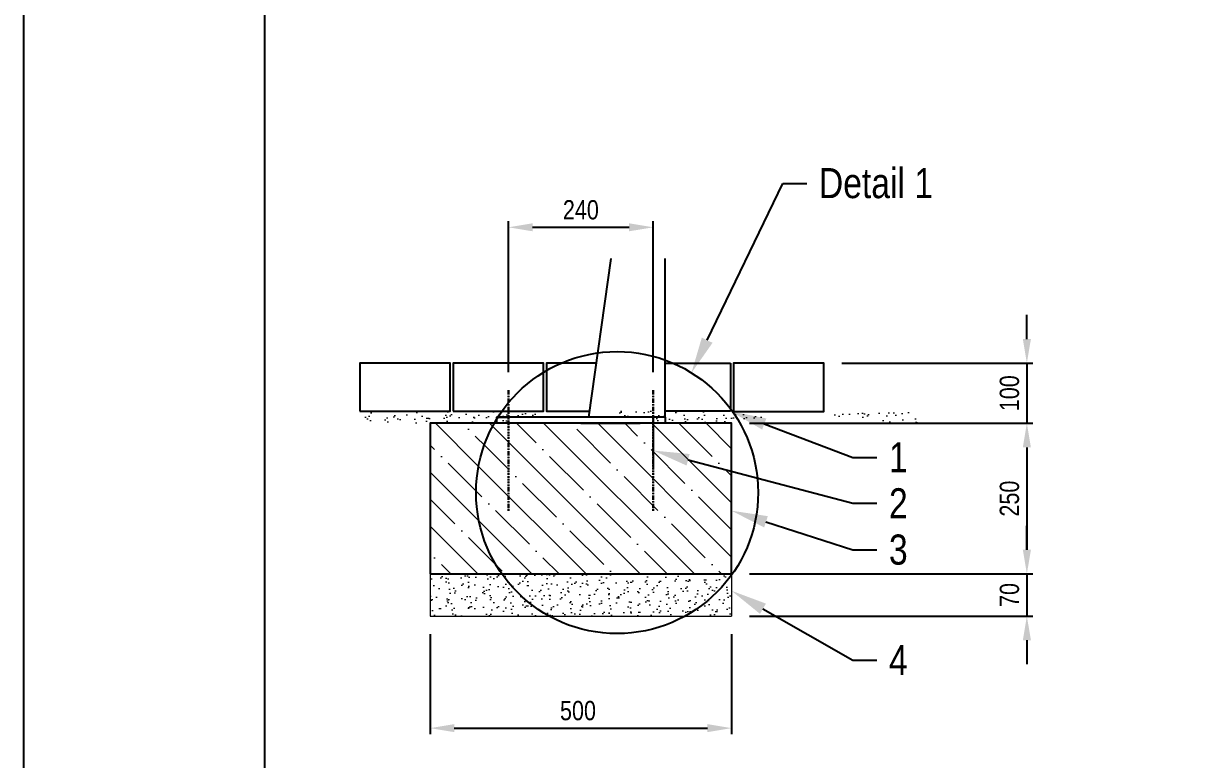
# Model space of a CAD drawing. Header units: millimetres. Extents: x 5064 to 28824, y 3085 to 7285.
# Drawn here: x 5064 to 7019, y 4842 to 6064 of the extents above; entities that cross this region are included whole.
import ezdxf
from ezdxf import colors
from ezdxf.entities.mleader import LeaderData, LeaderLine
from ezdxf.math import Vec2, Vec3

# ---------------------------------------------------------------- set-up
doc = ezdxf.new("R2010")
doc.units = ezdxf.units.MM
doc.header["$LTSCALE"] = 0.3
doc.linetypes.add('DashDot', pattern=[15, 9, -3, 0, -3])
doc.layers.add('Nekreslit', color=6, linetype='Continuous', plot=False)
doc.layers.add('SRAFY', color=251, linetype='Continuous', lineweight=13)
doc.styles.add('SEACAD_Arial', font='arial.ttf', dxfattribs={"width": 0.8})
doc.dimstyles.new('ISO-25', dxfattribs={"dimtxt": 1.6, "dimasz": 2, "dimexe": 0.5, "dimexo": 1.5, "dimtad": 1, "dimdec": 0, "dimtxsty": 'SEACAD_Arial', "dimcen": 2, "dimadec": 0, "dimazin": 0, "dimtfac": 1, "dimtdec": 0, "dimtmove": 0, "dimatfit": 3, "dimfxl": 1, "dimarcsym": 0})
pattern_1 = [(127.5, (302.045, -289.72), (-24.47066, -0.800016), [0, -19.304, 0, -21.59, 0, -20.6375]), (97.5, (302.045, -289.72), (-35.84126, 22.47616), [0, -10.414, 0, -17.399, 0, -6.6675]), (57.5, (302.045, -305.34), (-0.07186, 39.54962), [0, -6.35, 0, -22.86, 0, -29.845]), (47.5, (302.045, -305.34), (-11.14647, 38.17782), [0, -3.175, 0, -14.986, 0, -17.145])]

# ---------------------------------------------------------------- blocks, each defined once
blk = doc.blocks.new('*D64')
at = {"color": 0, "lineweight": -2, "transparency": 16777216}
for p, q in [((5739, 5050.4), (5739, 4884.3)), ((6239, 5050.3), (6239, 4884.3)), ((5779, 4894.3), (6199, 4894.3))]:
    blk.add_line(p, q, dxfattribs=at)
at = {"color": 0, "transparency": 16777216}
for points in [[(5779, 4901), (5779, 4887.7), (5739, 4894.3)], [(6199, 4901), (6199, 4887.7), (6239, 4894.3)]]:
    blk.add_solid(points, dxfattribs=at)
at = {"layer": 'Defpoints', "color": 0, "transparency": 16777216}
for p in [(5739, 5080.4), (6239, 5080.3), (6239, 4894.3)]:
    blk.add_point(p, dxfattribs=at)
at = {"color": 0, "transparency": 16777216, "insert": (5984.2, 4923.2), "char_height": 32, "attachment_point": 5, "style": 'SEACAD_Arial'}
blk.add_mtext('500', dxfattribs=at)
blk = doc.blocks.new('*D59')
at = {"color": 0, "lineweight": -2, "transparency": 16777216}
for p, q in [((6728.9, 5540.1), (6728.9, 5580.1)), ((6422, 5500.1), (6738.9, 5500.1)), ((6728.9, 5500.1), (6728.9, 5400.3)), ((6269, 5400.3), (6738.9, 5400.3)), ((6728.9, 5360.3), (6728.9, 5320.3))]:
    blk.add_line(p, q, dxfattribs=at)
at = {"color": 0, "transparency": 16777216}
for points in [[(6722.2, 5540.1), (6735.6, 5540.1), (6728.9, 5500.1)], [(6722.2, 5360.3), (6735.6, 5360.3), (6728.9, 5400.3)]]:
    blk.add_solid(points, dxfattribs=at)
at = {"layer": 'Defpoints', "color": 0, "transparency": 16777216}
for p in [(6392, 5500.1), (6239, 5400.3), (6728.9, 5400.3)]:
    blk.add_point(p, dxfattribs=at)
at = {"color": 0, "transparency": 16777216, "insert": (6700.1, 5450.2), "char_height": 32, "attachment_point": 5, "rotation": 90, "style": 'SEACAD_Arial'}
blk.add_mtext('100', dxfattribs=at)
blk = doc.blocks.new('*D60')
at = {"color": 0, "lineweight": -2, "transparency": 16777216}
for p, q in [((6269, 5400.3), (6738.9, 5400.3)), ((6728.9, 5360.3), (6728.9, 5190.3)), ((6269, 5150.3), (6738.9, 5150.3))]:
    blk.add_line(p, q, dxfattribs=at)
at = {"color": 0, "transparency": 16777216}
for points in [[(6722.2, 5360.3), (6735.6, 5360.3), (6728.9, 5400.3)], [(6722.2, 5190.3), (6735.6, 5190.3), (6728.9, 5150.3)]]:
    blk.add_solid(points, dxfattribs=at)
at = {"layer": 'Defpoints', "color": 0, "transparency": 16777216}
for p in [(6239, 5400.3), (6239, 5150.3), (6728.9, 5150.3)]:
    blk.add_point(p, dxfattribs=at)
at = {"color": 0, "transparency": 16777216, "insert": (6700.1, 5275.3), "char_height": 32, "attachment_point": 5, "rotation": 90, "style": 'SEACAD_Arial'}
blk.add_mtext('250', dxfattribs=at)
blk = doc.blocks.new('*D65')
at = {"color": 0, "lineweight": -2, "transparency": 16777216}
for p, q in [((6728.9, 5190.3), (6728.9, 5230.3)), ((6269, 5150.3), (6738.9, 5150.3)), ((6728.9, 5150.3), (6728.9, 5080.3)), ((6269, 5080.3), (6738.9, 5080.3)), ((6728.9, 5040.3), (6728.9, 5000.3))]:
    blk.add_line(p, q, dxfattribs=at)
at = {"color": 0, "transparency": 16777216}
for points in [[(6722.2, 5190.3), (6735.6, 5190.3), (6728.9, 5150.3)], [(6722.2, 5040.3), (6735.6, 5040.3), (6728.9, 5080.3)]]:
    blk.add_solid(points, dxfattribs=at)
at = {"layer": 'Defpoints', "color": 0, "transparency": 16777216}
for p in [(6239, 5150.3), (6239, 5080.3), (6728.9, 5080.3)]:
    blk.add_point(p, dxfattribs=at)
at = {"color": 0, "transparency": 16777216, "insert": (6700.1, 5115.3), "char_height": 32, "attachment_point": 5, "rotation": 90, "style": 'SEACAD_Arial'}
blk.add_mtext('70', dxfattribs=at)
blk = doc.blocks.new('*D61')
at = {"color": 0, "lineweight": -2, "transparency": 16777216}
for p, q in [((5868.9, 5485.3), (5868.9, 5735.6)), ((5908.9, 5725.6), (6068.9, 5725.6)), ((6108.9, 5485.3), (6108.9, 5735.6))]:
    blk.add_line(p, q, dxfattribs=at)
at = {"color": 0, "transparency": 16777216}
for points in [[(5908.9, 5732.3), (5908.9, 5719), (5868.9, 5725.6)], [(6068.9, 5732.3), (6068.9, 5719), (6108.9, 5725.6)]]:
    blk.add_solid(points, dxfattribs=at)
at = {"layer": 'Defpoints', "color": 0, "transparency": 16777216}
for p in [(6108.9, 5725.6), (5868.9, 5455.3), (6108.9, 5455.3)]:
    blk.add_point(p, dxfattribs=at)
at = {"color": 0, "transparency": 16777216, "insert": (5989, 5754.5), "char_height": 32, "attachment_point": 5, "style": 'SEACAD_Arial'}
blk.add_mtext('240', dxfattribs=at)

msp = doc.modelspace()

# ---------------------------------------------------------------- hatches: boundary and pattern name
at = {"layer": 'SRAFY'}
h = msp.add_hatch(dxfattribs=at)
h.set_pattern_fill('AR-SAND', color=256, scale=0.5, angle=90)
h.set_pattern_definition(pattern_1)
h.paths.add_polyline_path([(6547.1, 5420.3), (6387.5, 5420.3), (6387.9, 5408.3), (6469.6, 5408.3), (6469.6, 5400.3), (6547.1, 5400.3)])
h.paths.add_polyline_path([(6306.6, 5420.3), (6228.3, 5420.3, -0.016182), (6237.6, 5408.3), (6306.2, 5408.3)])
h.paths.add_polyline_path([(6228.3, 5420.3), (6089, 5420.3), (6089, 5408.3), (6109, 5408.3), (6109, 5400.3), (6229.6, 5400.3), (6229.6, 5408.3), (6237.6, 5408.3, 0.016182)])
h.paths.add_polyline_path([(6089, 5420.3), (6044.4, 5420.3), (6044.9, 5408.3), (6089, 5408.3)])
h.paths.add_polyline_path([(5933.6, 5420.3), (5889, 5420.3), (5889, 5408.3), (5933.2, 5408.3)])
h.paths.add_polyline_path([(5889, 5420.3), (5866.8, 5420.3, 0.026548), (5851.8, 5400.3), (5869, 5400.3), (5869, 5408.3), (5889, 5408.3)])
h.paths.add_polyline_path([(5866.8, 5420.3), (5766.5, 5420.3), (5766.5, 5400.3), (5851.8, 5400.3, -0.026548)])
h.paths.add_polyline_path([(5766.5, 5420.3), (5622.1, 5420.3), (5622.1, 5400.3), (5739, 5400.3), (5766.5, 5400.3)])
h = msp.add_hatch(dxfattribs=at)
h.set_pattern_fill('ANSI35', color=256, scale=10, angle=90)
h.set_pattern_definition([(135, (302.045, -289.72), (-44.9013, -44.9013), []), (135, (302.045, -244.82), (-44.9013, -44.9013), [79.375, -15.875, 0, -15.875])])
h.paths.add_polyline_path([(6239, 5400.3), (6229.6, 5400.3), (5851.8, 5400.3, 0.148054), (5812.4, 5269.9, 0.134131), (5845, 5150.3), (6239, 5150.3)])
h.paths.add_polyline_path([(5812.4, 5269.9, -0.148055), (5851.8, 5400.3), (5766.5, 5400.3), (5766.5, 5150.3), (5845, 5150.3, -0.134131)])
h.paths.add_polyline_path([(5766.5, 5400.3), (5739, 5400.3), (5739, 5150.3), (5766.5, 5150.3)])
h = msp.add_hatch(dxfattribs=at)
h.set_pattern_fill('AR-SAND', color=256, scale=0.5, angle=90)
h.set_pattern_definition(pattern_1)
h.paths.add_polyline_path([(5845, 5150.3), (5766.5, 5150.3), (5766.5, 5080.4), (5908.3, 5080.3, -0.101369)])
h.paths.add_polyline_path([(5766.5, 5150.3), (5739, 5150.3), (5739, 5080.4), (5766.5, 5080.4)])
h.paths.add_polyline_path([(6239, 5133.4), (6239, 5150.3), (5845, 5150.3, 0.101369), (5908.3, 5080.3), (6186.7, 5080.3, 0.079692)])
h.paths.add_polyline_path([(6239, 5133.4, -0.079692), (6186.7, 5080.3), (6239, 5080.3)])

# ---------------------------------------------------------------- linework, layer by layer
for p, q in [((6002, 5410.3), (6039.3, 5674.1)), ((6129, 5410.3), (6129, 5674.1)), ((5777.1, 5500.3), (5777.1, 5420.3)), ((6129, 5420.3), (6129, 5500.1)), ((6129, 5500.1), (6237, 5500.1)), ((6237, 5500.1), (6237, 5420.3)), ((5777.1, 5420.3), (5927.1, 5420.3)), ((6237, 5420.3), (6128.6, 5420.3)), ((6129, 5410.3), (5849, 5410.3)), ((5849, 5410.3), (5849, 5400.2)), ((5849, 5410.3), (5869, 5410.3)), ((5989, 5400.3), (6087.1, 5400.3)), ((6129, 5410.3), (6002, 5410.3)), ((6129, 5410.3), (6109, 5410.3)), ((6109, 5410.3), (6109, 5323.4)), ((6129, 5410.3), (6129, 5400.3)), ((6239, 5400.3), (6129, 5400.3))]:
    msp.add_line(p, q)
at = {"linetype": 'DashDot', "lineweight": 30}
for p, q in [((5868.9, 5455.3), (5868.9, 5255)), ((6108.9, 5455.3), (6108.9, 5255))]:
    msp.add_line(p, q, dxfattribs=at)
for points in [[(5622.1, 5420.3), (5772.1, 5420.3), (5772.1, 5500.3), (5622.1, 5500.3)], [(5622.1, 5420.3), (5772.1, 5420.3), (5772.1, 5500.3), (5622.1, 5500.3)], [(5777.1, 5420.3), (5927.1, 5420.3), (5927.1, 5500.3), (5777.1, 5500.3)], [(6242, 5420.1), (6392, 5420.1), (6392, 5500.1), (6242, 5500.1)], [(5739, 5150.3), (6239, 5150.3), (6239, 5400.3), (5739, 5400.3)]]:
    msp.add_lwpolyline(points, close=True)
msp.add_lwpolyline([(6014.7, 5500.3), (5932.1, 5500.3), (5932.1, 5420.3), (6003.4, 5420.3)])
for centre, radius in [((6049.1, 5285.3), 234), ((5831.4, 5500.3), 0.01)]:
    msp.add_circle(centre, radius)
at = {"layer": 'Nekreslit'}
for points in [[(5064.4, 3085.3), (11004.4, 3085.3), (11004.4, 7285.3), (5064.4, 7285.3)], [(5464.4, 3285.3), (9504.4, 3285.3), (9504.4, 6885.3), (5464.4, 6885.3)]]:
    msp.add_lwpolyline(points, close=True, dxfattribs=at)
at = {"layer": 'SRAFY'}
for p, q in [((5739, 5150.3), (5739, 5080.4)), ((6239, 5150.3), (6239, 5080.3)), ((5739, 5080.4), (6239, 5080.3))]:
    msp.add_line(p, q, dxfattribs=at)

# ---------------------------------------------------------------- dimensions: what is measured, and where the dimension line sits
dim = msp.add_linear_dim(base=(6108.9, 5725.6), p1=(5868.9, 5455.3), p2=(6108.9, 5455.3), text='240', dimstyle='ISO-25')
dim.commit()
dim.dimension.update_dxf_attribs({"geometry": '*D61', "text_midpoint": (5989, 5725.6), "dimtype": 160})
for base, p1, p2, picture, middle in [((6728.9, 5400.3), (6392, 5500.1), (6239, 5400.3), '*D59', (6700.1, 5450.2)), ((6728.9, 5150.3), (6239, 5400.3), (6239, 5150.3), '*D60', (6700.1, 5275.3)), ((6728.9, 5080.3), (6239, 5150.3), (6239, 5080.3), '*D65', (6700.1, 5115.3))]:
    dim = msp.add_linear_dim(base=base, p1=p1, p2=p2, angle=90, dimstyle='ISO-25')
    dim.commit()
    dim.dimension.update_dxf_attribs({"geometry": picture, "text_midpoint": middle})
dim = msp.add_linear_dim(base=(6239, 4894.3), p1=(5739, 5080.4), p2=(6239, 5080.3), dimstyle='ISO-25')
dim.commit()
dim.dimension.update_dxf_attribs({"geometry": '*D64', "text_midpoint": (5984.2, 4894.3), "dimtype": 160})

# ---------------------------------------------------------------- leaders
ml = msp.add_multileader_mtext('Standard')
ml.set_content('Detail 1', color=256, style='SEACAD_Arial')
ml.set_leader_properties(lineweight=-3)
ml.build(insert=Vec2(0, 0))
ml.multileader.update_dxf_attribs({"text_right_attachment_type": 6, "dogleg_length": 2, "arrow_head_size": 60, "scale": 20})
ctx = ml.context
ctx.base_point, ctx.scale, ctx.char_height, ctx.arrow_head_size, ctx.landing_gap_size, ctx.plane_origin = Vec3(6363.9, 5798.5), 20, 50, 60, 20, Vec3(7746, 5493.4)
ctx.right_attachment = 6
notes = []
notes.append((ctx, [(0, (1, 1, 0), (6323.9, 5798.5), (1, 0), 40, [(0, [(6172.5, 5484.1)], 0, [])])]))
ctx.mtext.insert, ctx.mtext.flow_direction = Vec3(6383.9, 5824), 5
ml = msp.add_multileader_mtext('Standard')
ml.set_content('1', color=256, style='SEACAD_Arial')
ml.set_leader_properties()
ml.build(insert=Vec2(0, 0))
ml.multileader.update_dxf_attribs({"text_right_attachment_type": 6, "dogleg_length": 2, "arrow_head_size": 60, "scale": 20})
ctx = ml.context
ctx.base_point, ctx.scale, ctx.char_height, ctx.arrow_head_size, ctx.landing_gap_size, ctx.plane_origin = Vec3(6480.1, 5343.8), 20, 50, 60, 20, Vec3(6217.1, 5500.3)
ctx.right_attachment = 6
notes.append((ctx, [(0, (1, 1, 0), (6440.1, 5343.8), (1, 0), 40, [(0, [(6237.1, 5420.3)], 0, [])])]))
ctx.mtext.insert, ctx.mtext.flow_direction = Vec3(6500.1, 5368.8), 5
ml = msp.add_multileader_mtext('Standard')
ml.set_content('2', color=256, style='SEACAD_Arial')
ml.set_leader_properties()
ml.build(insert=Vec2(0, 0))
ml.multileader.update_dxf_attribs({"text_right_attachment_type": 6, "dogleg_length": 2, "arrow_head_size": 60, "scale": 20})
ctx = ml.context
ctx.base_point, ctx.scale, ctx.char_height, ctx.arrow_head_size, ctx.landing_gap_size, ctx.plane_origin = Vec3(6480.1, 5267.5), 20, 50, 60, 20, Vec3(6137.6, 5316)
ctx.right_attachment = 6
notes.append((ctx, [(0, (1, 1, 0), (6440.1, 5267.5), (1, 0), 40, [(0, [(6108.9, 5355.1)], 0, [])])]))
ctx.mtext.insert, ctx.mtext.flow_direction = Vec3(6500.1, 5292.5), 5
ml = msp.add_multileader_mtext('Standard')
ml.set_content('3', color=256, style='SEACAD_Arial')
ml.set_leader_properties()
ml.build(insert=Vec2(0, 0))
ml.multileader.update_dxf_attribs({"text_right_attachment_type": 6, "dogleg_length": 2, "arrow_head_size": 60, "scale": 20})
ctx = ml.context
ctx.base_point, ctx.scale, ctx.char_height, ctx.arrow_head_size, ctx.landing_gap_size, ctx.plane_origin = Vec3(6480.1, 5190.3), 20, 50, 60, 20, Vec3(6136.6, 5164.8)
ctx.right_attachment = 6
notes.append((ctx, [(0, (1, 1, 0), (6440.1, 5190.3), (1, 0), 40, [(0, [(6239, 5255.2)], 0, [])])]))
ctx.mtext.insert, ctx.mtext.flow_direction = Vec3(6500.1, 5215.7), 5
ml = msp.add_multileader_mtext('Standard')
ml.set_content('4', color=256, style='SEACAD_Arial')
ml.set_leader_properties()
ml.build(insert=Vec2(0, 0))
ml.multileader.update_dxf_attribs({"text_right_attachment_type": 6, "dogleg_length": 2, "arrow_head_size": 60, "scale": 20})
ctx = ml.context
ctx.base_point, ctx.scale, ctx.char_height, ctx.arrow_head_size, ctx.landing_gap_size, ctx.plane_origin = Vec3(6480.1, 5007.3), 20, 50, 60, 20, Vec3(6057.5, 5156.4)
ctx.right_attachment = 6
notes.append((ctx, [(0, (1, 1, 0), (6440.1, 5007.3), (1, 0), 40, [(0, [(6239, 5122.3)], 0, [])])]))
ctx.mtext.insert, ctx.mtext.flow_direction = Vec3(6500.1, 5032.3), 5
for ctx, leaders in notes:
    for number, flags, end, landing, length, lines in leaders:
        leader = LeaderData()
        leader.index, (leader.has_last_leader_line, leader.has_dogleg_vector, leader.attachment_direction) = number, flags
        leader.last_leader_point, leader.dogleg_vector, leader.dogleg_length = Vec3(end), Vec3(landing), length
        for number, points, colour, breaks in lines:
            line = LeaderLine()
            line.index, line.vertices, line.color, line.breaks = number, Vec3.list(points), colors.encode_raw_color(colour), breaks
            leader.lines.append(line)
        ctx.leaders.append(leader)

doc.saveas('drawing.dxf')
